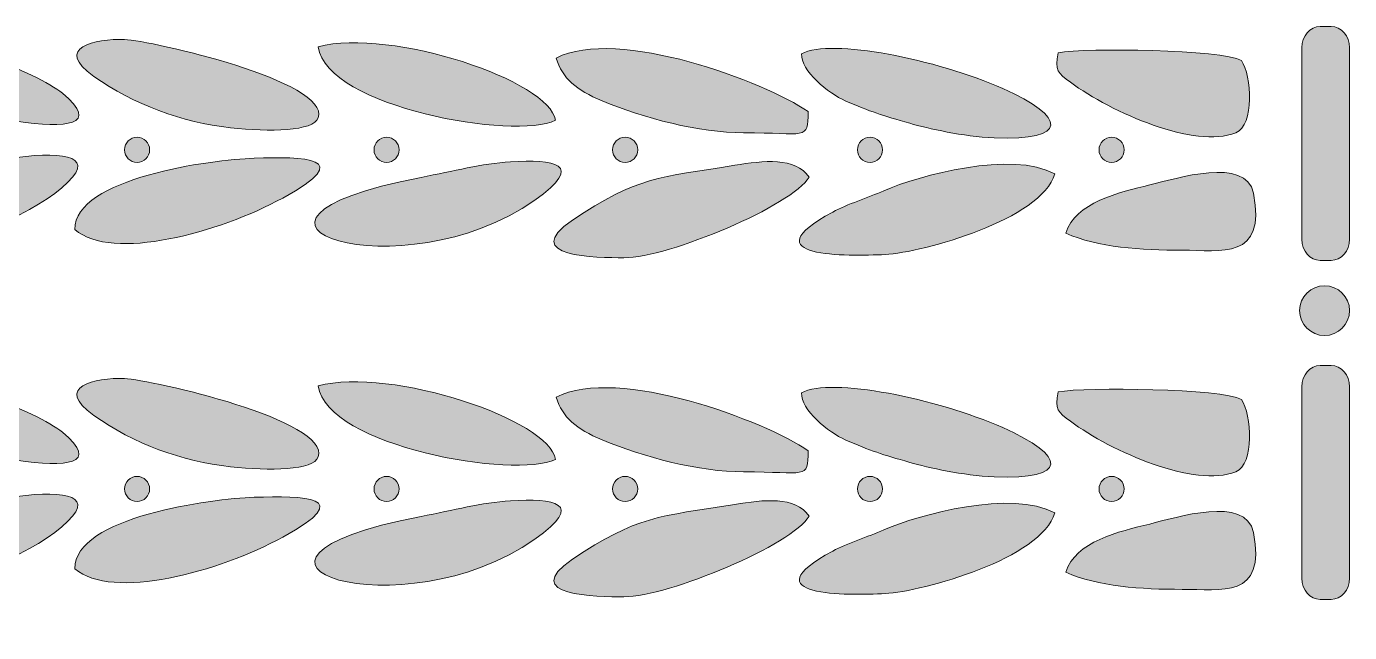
# Model space of a CAD drawing. Header units: inches. Extents: x -128 to 724, y -4 to 847.
# Drawn here: x 63.1 to 254.6, y 545.1 to 632.8 of the extents above; entities that cross this region are included whole.
import ezdxf

# ---------------------------------------------------------------- set-up
doc = ezdxf.new("R2010")
doc.units = ezdxf.units.IN
doc.header["$MEASUREMENT"] = 0
doc.layers.add('图层 1', color=7, linetype='Continuous')

# ---------------------------------------------------------------- blocks, each defined once
blk = doc.blocks.new('block 2')
at = {"layer": '图层 1', "true_color": 0xffffff}
h = blk.add_hatch(color=7, dxfattribs=at)
h.dxf.hatch_style = 2
edge = h.paths.add_edge_path()
edge.add_spline(control_points=[(68.33, 623.09), (64.64, 626.12), (51.19, 631.38), (42.36, 631.78), (31.56, 632.27), (37.84, 628.05), (42.35, 624.9), (47.91, 621.01), (79.6, 613.87), (68.33, 623.09)], knot_values=[0, 0, 0, 0, 1, 1, 1, 2, 2, 2, 3, 3, 3, 3], degree=3, periodic=1)
h = blk.add_hatch(color=7, dxfattribs=at)
h.dxf.hatch_style = 2
edge = h.paths.add_edge_path()
edge.add_spline(control_points=[(105.33, 629.83), (106.6, 621.04), (133.92, 616.28), (139.67, 619.19), (138.91, 624.87), (116.04, 632.59), (105.33, 629.83)], knot_values=[0, 0, 0, 0, 1, 1, 1, 2, 2, 2, 2], degree=3, periodic=1)
h = blk.add_hatch(color=7, dxfattribs=at)
h.dxf.hatch_style = 2
edge = h.paths.add_edge_path()
edge.add_spline(control_points=[(176.26, 620.44), (169.95, 624.77), (148.76, 632.76), (139.77, 628.2), (140.74, 625.21), (142.65, 623.61), (146.46, 622), (152.42, 619.5), (160.5, 617.38), (166.89, 617.39), (175.94, 617.4), (176.26, 616.16), (176.26, 620.44)], knot_values=[0, 0, 0, 0, 1, 1, 1, 2, 2, 2, 3, 3, 3, 4, 4, 4, 4], degree=3, periodic=1)
h = blk.add_hatch(color=7, dxfattribs=at)
h.dxf.hatch_style = 2
edge = h.paths.add_edge_path()
edge.add_spline(control_points=[(251.94, 632.76), (251.94, 632.76), (250.36, 632.76), (250.36, 632.76), (248.9, 632.76), (247.71, 631.39), (247.71, 629.7), (247.71, 629.7), (247.71, 601.99), (247.71, 601.99), (247.71, 600.3), (248.9, 598.92), (250.36, 598.92), (250.36, 598.92), (251.94, 598.92), (251.94, 598.92), (253.41, 598.92), (254.61, 600.3), (254.61, 601.99), (254.61, 601.99), (254.61, 629.7), (254.61, 629.7), (254.61, 631.39), (253.41, 632.76), (251.94, 632.76)], knot_values=[0, 0, 0, 0, 1, 1, 1, 2, 2, 2, 3, 3, 3, 4, 4, 4, 5, 5, 5, 6, 6, 6, 7, 7, 7, 8, 8, 8, 8], degree=3, periodic=1)
h = blk.add_hatch(color=7, dxfattribs=at)
h.dxf.hatch_style = 2
edge = h.paths.add_edge_path()
edge.add_spline(control_points=[(77.34, 630.88), (73.06, 631.04), (66.98, 629.69), (72.88, 625.54), (78.71, 621.44), (85.6, 618.9), (92.67, 618.12), (98.31, 617.5), (104.67, 617.59), (105.35, 619.54), (107.17, 624.83), (81.1, 630.74), (77.34, 630.88)], knot_values=[0, 0, 0, 0, 1, 1, 1, 2, 2, 2, 3, 3, 3, 4, 4, 4, 4], degree=3, periodic=1)
h = blk.add_hatch(color=7, dxfattribs=at)
h.dxf.hatch_style = 2
edge = h.paths.add_edge_path()
edge.add_spline(control_points=[(203.16, 616.65), (214.06, 616.17), (213.73, 619.66), (204.41, 623.78), (194.84, 628.02), (179.58, 631.12), (175.31, 628.81), (175.1, 626.39), (179.29, 623.03), (181.62, 622.01), (185.28, 620.42), (186.99, 619.89), (190.97, 618.75), (193.66, 617.97), (198.64, 616.86), (203.16, 616.65)], knot_values=[0, 0, 0, 0, 1, 1, 1, 2, 2, 2, 3, 3, 3, 4, 4, 4, 5, 5, 5, 5], degree=3, periodic=1)
h = blk.add_hatch(color=7, dxfattribs=at)
h.dxf.hatch_style = 2
edge = h.paths.add_edge_path()
edge.add_spline(control_points=[(238.14, 617.38), (240.87, 618.48), (240.46, 625.6), (238.97, 627.86), (236.18, 629.4), (216.42, 629.7), (212.45, 628.96), (211.98, 626.36), (212.35, 626.05), (214.21, 624.69), (220.19, 620.29), (232.22, 615), (238.14, 617.38)], knot_values=[0, 0, 0, 0, 1, 1, 1, 2, 2, 2, 3, 3, 3, 4, 4, 4, 4], degree=3, periodic=1)
h = blk.add_hatch(color=7, dxfattribs=at)
h.dxf.hatch_style = 2
edge = h.paths.add_edge_path()
edge.add_spline(control_points=[(45.19, 600.82), (52.57, 600.82), (63.18, 605.14), (68.25, 609.42), (78.97, 618.49), (49.31, 612.52), (40.75, 608.05), (30.43, 602.67), (38.17, 600.82), (45.19, 600.82)], knot_values=[0, 0, 0, 0, 1, 1, 1, 2, 2, 2, 3, 3, 3, 3], degree=3, periodic=1)
h = blk.add_hatch(color=7, dxfattribs=at)
h.dxf.hatch_style = 2
edge = h.paths.add_edge_path()
edge.add_spline(control_points=[(80.96, 614.92), (80.96, 615.92), (80.13, 616.73), (79.14, 616.73), (78.14, 616.73), (77.32, 615.92), (77.32, 614.92), (77.32, 613.91), (78.14, 613.09), (79.14, 613.09), (80.13, 613.09), (80.96, 613.91), (80.96, 614.92)], knot_values=[0, 0, 0, 0, 1, 1, 1, 2, 2, 2, 3, 3, 3, 4, 4, 4, 4], degree=3, periodic=1)
h = blk.add_hatch(color=7, dxfattribs=at)
h.dxf.hatch_style = 2
edge = h.paths.add_edge_path()
edge.add_spline(control_points=[(117.06, 614.92), (117.06, 615.92), (116.25, 616.73), (115.25, 616.73), (114.25, 616.73), (113.43, 615.92), (113.43, 614.92), (113.43, 613.91), (114.25, 613.09), (115.25, 613.09), (116.25, 613.09), (117.06, 613.91), (117.06, 614.92)], knot_values=[0, 0, 0, 0, 1, 1, 1, 2, 2, 2, 3, 3, 3, 4, 4, 4, 4], degree=3, periodic=1)
h = blk.add_hatch(color=7, dxfattribs=at)
h.dxf.hatch_style = 2
edge = h.paths.add_edge_path()
edge.add_spline(control_points=[(147.96, 614.92), (147.96, 613.91), (148.77, 613.09), (149.77, 613.09), (150.77, 613.09), (151.59, 613.91), (151.59, 614.92), (151.59, 615.92), (150.77, 616.73), (149.77, 616.73), (148.77, 616.73), (147.96, 615.92), (147.96, 614.92)], knot_values=[0, 0, 0, 0, 1, 1, 1, 2, 2, 2, 3, 3, 3, 4, 4, 4, 4], degree=3, periodic=1)
h = blk.add_hatch(color=7, dxfattribs=at)
h.dxf.hatch_style = 2
edge = h.paths.add_edge_path()
edge.add_spline(control_points=[(183.39, 614.92), (183.39, 613.91), (184.2, 613.09), (185.21, 613.09), (186.21, 613.09), (187.03, 613.91), (187.03, 614.92), (187.03, 615.92), (186.21, 616.73), (185.21, 616.73), (184.2, 616.73), (183.39, 615.92), (183.39, 614.92)], knot_values=[0, 0, 0, 0, 1, 1, 1, 2, 2, 2, 3, 3, 3, 4, 4, 4, 4], degree=3, periodic=1)
h = blk.add_hatch(color=7, dxfattribs=at)
h.dxf.hatch_style = 2
edge = h.paths.add_edge_path()
edge.add_spline(control_points=[(218.36, 614.92), (218.36, 613.91), (219.18, 613.09), (220.18, 613.09), (221.18, 613.09), (222, 613.91), (222, 614.92), (222, 615.92), (221.18, 616.73), (220.18, 616.73), (219.18, 616.73), (218.36, 615.92), (218.36, 614.92)], knot_values=[0, 0, 0, 0, 1, 1, 1, 2, 2, 2, 3, 3, 3, 4, 4, 4, 4], degree=3, periodic=1)
h = blk.add_hatch(color=7, dxfattribs=at)
h.dxf.hatch_style = 2
edge = h.paths.add_edge_path()
edge.add_spline(control_points=[(187.23, 609), (184.85, 607.97), (181.96, 607.07), (179.81, 605.91), (167.51, 599.3), (181.95, 599.5), (187.39, 599.77), (192.89, 600.06), (210.06, 604.84), (211.94, 611.43), (205.81, 614.88), (192.25, 611.19), (187.23, 609)], knot_values=[0, 0, 0, 0, 1, 1, 1, 2, 2, 2, 3, 3, 3, 4, 4, 4, 4], degree=3, periodic=1)
h = blk.add_hatch(color=7, dxfattribs=at)
h.dxf.hatch_style = 2
edge = h.paths.add_edge_path()
edge.add_spline(control_points=[(100.21, 607.93), (111.16, 613.91), (103.19, 613.93), (96.08, 613.7), (89.95, 613.5), (70.02, 610.85), (70.14, 603.37), (75.52, 598.68), (91.05, 602.93), (100.21, 607.93)], knot_values=[0, 0, 0, 0, 1, 1, 1, 2, 2, 2, 3, 3, 3, 3], degree=3, periodic=1)
h = blk.add_hatch(color=7, dxfattribs=at)
h.dxf.hatch_style = 2
edge = h.paths.add_edge_path()
edge.add_spline(control_points=[(133.2, 613.18), (128.96, 612.92), (125.03, 611.84), (120.25, 610.93), (85.6, 604.3), (117.62, 594.12), (136.71, 607.63), (144.22, 612.94), (139.37, 613.56), (133.2, 613.18)], knot_values=[0, 0, 0, 0, 1, 1, 1, 2, 2, 2, 3, 3, 3, 3], degree=3, periodic=1)
h = blk.add_hatch(color=7, dxfattribs=at)
h.dxf.hatch_style = 2
edge = h.paths.add_edge_path()
edge.add_spline(control_points=[(176.39, 610.96), (174.42, 613.93), (169.72, 613.33), (165.67, 612.68), (154.69, 610.92), (151.48, 611.02), (142.16, 604.74), (134.26, 599.39), (145.72, 599.3), (149.59, 599.3), (156.1, 599.3), (174.05, 606.89), (176.39, 610.96)], knot_values=[0, 0, 0, 0, 1, 1, 1, 2, 2, 2, 3, 3, 3, 4, 4, 4, 4], degree=3, periodic=1)
h = blk.add_hatch(color=7, dxfattribs=at)
h.dxf.hatch_style = 2
edge = h.paths.add_edge_path()
edge.add_spline(control_points=[(225.7, 609.83), (221.25, 608.76), (214.93, 607.31), (213.54, 602.85), (218.2, 600.81), (224.42, 600.37), (230.39, 600.39), (235.99, 600.41), (242.61, 598.88), (240.7, 608.63), (239.63, 614), (229.55, 610.76), (225.7, 609.83)], knot_values=[0, 0, 0, 0, 1, 1, 1, 2, 2, 2, 3, 3, 3, 4, 4, 4, 4], degree=3, periodic=1)
h = blk.add_hatch(color=7, dxfattribs=at)
h.dxf.hatch_style = 2
edge = h.paths.add_edge_path()
edge.add_spline(control_points=[(251, 595.25), (249.01, 595.25), (247.39, 593.63), (247.39, 591.65), (247.39, 589.66), (249.01, 588.04), (251, 588.04), (252.99, 588.04), (254.61, 589.66), (254.61, 591.65), (254.61, 593.63), (252.99, 595.25), (251, 595.25)], knot_values=[0, 0, 0, 0, 1, 1, 1, 2, 2, 2, 3, 3, 3, 4, 4, 4, 4], degree=3, periodic=1)
h = blk.add_hatch(color=7, dxfattribs=at)
h.dxf.hatch_style = 2
edge = h.paths.add_edge_path()
edge.add_spline(control_points=[(68.33, 574.04), (64.64, 577.05), (51.19, 582.31), (42.36, 582.72), (31.56, 583.21), (37.84, 578.99), (42.35, 575.84), (47.91, 571.95), (79.6, 564.81), (68.33, 574.04)], knot_values=[0, 0, 0, 0, 1, 1, 1, 2, 2, 2, 3, 3, 3, 3], degree=3, periodic=1)
h = blk.add_hatch(color=7, dxfattribs=at)
h.dxf.hatch_style = 2
edge = h.paths.add_edge_path()
edge.add_spline(control_points=[(139.67, 570.13), (138.91, 575.81), (116.04, 583.53), (105.33, 580.77), (106.6, 571.99), (133.92, 567.23), (139.67, 570.13)], knot_values=[0, 0, 0, 0, 1, 1, 1, 2, 2, 2, 2], degree=3, periodic=1)
h = blk.add_hatch(color=7, dxfattribs=at)
h.dxf.hatch_style = 2
edge = h.paths.add_edge_path()
edge.add_spline(control_points=[(139.77, 579.14), (140.74, 576.15), (142.65, 574.54), (146.46, 572.94), (152.42, 570.44), (160.5, 568.32), (166.89, 568.33), (175.94, 568.34), (176.26, 567.1), (176.26, 571.38), (169.95, 575.71), (148.76, 583.69), (139.77, 579.14)], knot_values=[0, 0, 0, 0, 1, 1, 1, 2, 2, 2, 3, 3, 3, 4, 4, 4, 4], degree=3, periodic=1)
h = blk.add_hatch(color=7, dxfattribs=at)
h.dxf.hatch_style = 2
edge = h.paths.add_edge_path()
edge.add_spline(control_points=[(251.94, 583.71), (251.94, 583.71), (250.36, 583.71), (250.36, 583.71), (248.9, 583.71), (247.71, 582.33), (247.71, 580.64), (247.71, 580.64), (247.71, 552.93), (247.71, 552.93), (247.71, 551.24), (248.9, 549.86), (250.36, 549.86), (250.36, 549.86), (251.94, 549.86), (251.94, 549.86), (253.41, 549.86), (254.61, 551.24), (254.61, 552.93), (254.61, 552.93), (254.61, 580.64), (254.61, 580.64), (254.61, 582.33), (253.41, 583.71), (251.94, 583.71)], knot_values=[0, 0, 0, 0, 1, 1, 1, 2, 2, 2, 3, 3, 3, 4, 4, 4, 5, 5, 5, 6, 6, 6, 7, 7, 7, 8, 8, 8, 8], degree=3, periodic=1)
h = blk.add_hatch(color=7, dxfattribs=at)
h.dxf.hatch_style = 2
edge = h.paths.add_edge_path()
edge.add_spline(control_points=[(105.35, 570.48), (107.17, 575.77), (81.1, 581.68), (77.34, 581.82), (73.06, 581.98), (66.98, 580.64), (72.88, 576.48), (78.71, 572.37), (85.6, 569.84), (92.67, 569.06), (98.31, 568.44), (104.67, 568.53), (105.35, 570.48)], knot_values=[0, 0, 0, 0, 1, 1, 1, 2, 2, 2, 3, 3, 3, 4, 4, 4, 4], degree=3, periodic=1)
h = blk.add_hatch(color=7, dxfattribs=at)
h.dxf.hatch_style = 2
edge = h.paths.add_edge_path()
edge.add_spline(control_points=[(203.16, 567.6), (214.06, 567.11), (213.73, 570.6), (204.41, 574.73), (194.84, 578.96), (179.58, 582.06), (175.31, 579.75), (175.1, 577.33), (179.29, 573.98), (181.62, 572.96), (185.28, 571.36), (186.99, 570.82), (190.97, 569.69), (193.66, 568.92), (198.64, 567.8), (203.16, 567.6)], knot_values=[0, 0, 0, 0, 1, 1, 1, 2, 2, 2, 3, 3, 3, 4, 4, 4, 5, 5, 5, 5], degree=3, periodic=1)
h = blk.add_hatch(color=7, dxfattribs=at)
h.dxf.hatch_style = 2
edge = h.paths.add_edge_path()
edge.add_spline(control_points=[(238.14, 568.33), (240.87, 569.43), (240.46, 576.55), (238.97, 578.81), (236.18, 580.35), (216.42, 580.64), (212.45, 579.89), (211.98, 577.3), (212.35, 576.99), (214.21, 575.63), (220.19, 571.24), (232.22, 565.94), (238.14, 568.33)], knot_values=[0, 0, 0, 0, 1, 1, 1, 2, 2, 2, 3, 3, 3, 4, 4, 4, 4], degree=3, periodic=1)
h = blk.add_hatch(color=7, dxfattribs=at)
h.dxf.hatch_style = 2
edge = h.paths.add_edge_path()
edge.add_spline(control_points=[(40.75, 558.99), (30.43, 553.62), (38.17, 551.76), (45.19, 551.76), (52.57, 551.76), (63.18, 556.08), (68.25, 560.36), (78.97, 569.44), (49.32, 563.47), (40.75, 558.99)], knot_values=[0, 0, 0, 0, 1, 1, 1, 2, 2, 2, 3, 3, 3, 3], degree=3, periodic=1)
h = blk.add_hatch(color=7, dxfattribs=at)
h.dxf.hatch_style = 2
edge = h.paths.add_edge_path()
edge.add_spline(control_points=[(77.32, 565.85), (77.32, 564.85), (78.14, 564.03), (79.14, 564.03), (80.13, 564.03), (80.96, 564.85), (80.96, 565.85), (80.96, 566.85), (80.13, 567.67), (79.14, 567.67), (78.14, 567.67), (77.32, 566.85), (77.32, 565.85)], knot_values=[0, 0, 0, 0, 1, 1, 1, 2, 2, 2, 3, 3, 3, 4, 4, 4, 4], degree=3, periodic=1)
h = blk.add_hatch(color=7, dxfattribs=at)
h.dxf.hatch_style = 2
edge = h.paths.add_edge_path()
edge.add_spline(control_points=[(113.43, 565.85), (113.43, 564.85), (114.25, 564.03), (115.25, 564.03), (116.25, 564.03), (117.06, 564.85), (117.06, 565.85), (117.06, 566.85), (116.25, 567.67), (115.25, 567.67), (114.25, 567.67), (113.43, 566.85), (113.43, 565.85)], knot_values=[0, 0, 0, 0, 1, 1, 1, 2, 2, 2, 3, 3, 3, 4, 4, 4, 4], degree=3, periodic=1)
h = blk.add_hatch(color=7, dxfattribs=at)
h.dxf.hatch_style = 2
edge = h.paths.add_edge_path()
edge.add_spline(control_points=[(147.96, 565.85), (147.96, 564.85), (148.77, 564.03), (149.77, 564.03), (150.77, 564.03), (151.59, 564.85), (151.59, 565.85), (151.59, 566.85), (150.77, 567.67), (149.77, 567.67), (148.77, 567.67), (147.96, 566.85), (147.96, 565.85)], knot_values=[0, 0, 0, 0, 1, 1, 1, 2, 2, 2, 3, 3, 3, 4, 4, 4, 4], degree=3, periodic=1)
h = blk.add_hatch(color=7, dxfattribs=at)
h.dxf.hatch_style = 2
edge = h.paths.add_edge_path()
edge.add_spline(control_points=[(183.39, 565.85), (183.39, 564.85), (184.2, 564.03), (185.21, 564.03), (186.21, 564.03), (187.03, 564.85), (187.03, 565.85), (187.03, 566.85), (186.21, 567.67), (185.21, 567.67), (184.2, 567.67), (183.39, 566.85), (183.39, 565.85)], knot_values=[0, 0, 0, 0, 1, 1, 1, 2, 2, 2, 3, 3, 3, 4, 4, 4, 4], degree=3, periodic=1)
h = blk.add_hatch(color=7, dxfattribs=at)
h.dxf.hatch_style = 2
edge = h.paths.add_edge_path()
edge.add_spline(control_points=[(218.36, 565.85), (218.36, 564.85), (219.18, 564.03), (220.18, 564.03), (221.18, 564.03), (222, 564.85), (222, 565.85), (222, 566.85), (221.18, 567.67), (220.18, 567.67), (219.18, 567.67), (218.36, 566.85), (218.36, 565.85)], knot_values=[0, 0, 0, 0, 1, 1, 1, 2, 2, 2, 3, 3, 3, 4, 4, 4, 4], degree=3, periodic=1)
h = blk.add_hatch(color=7, dxfattribs=at)
h.dxf.hatch_style = 2
edge = h.paths.add_edge_path()
edge.add_spline(control_points=[(96.08, 564.64), (89.95, 564.44), (70.02, 561.79), (70.14, 554.31), (75.52, 549.62), (91.05, 553.86), (100.21, 558.87), (111.16, 564.85), (103.19, 564.86), (96.08, 564.64)], knot_values=[0, 0, 0, 0, 1, 1, 1, 2, 2, 2, 3, 3, 3, 3], degree=3, periodic=1)
h = blk.add_hatch(color=7, dxfattribs=at)
h.dxf.hatch_style = 2
edge = h.paths.add_edge_path()
edge.add_spline(control_points=[(176.39, 561.9), (174.42, 564.87), (169.72, 564.27), (165.67, 563.62), (154.69, 561.86), (151.48, 561.97), (142.16, 555.68), (134.26, 550.33), (145.72, 550.24), (149.59, 550.24), (156.1, 550.24), (174.05, 557.83), (176.39, 561.9)], knot_values=[0, 0, 0, 0, 1, 1, 1, 2, 2, 2, 3, 3, 3, 4, 4, 4, 4], degree=3, periodic=1)
h = blk.add_hatch(color=7, dxfattribs=at)
h.dxf.hatch_style = 2
edge = h.paths.add_edge_path()
edge.add_spline(control_points=[(187.23, 559.94), (184.85, 558.9), (181.96, 558.01), (179.81, 556.86), (167.51, 550.24), (181.95, 550.43), (187.39, 550.71), (192.89, 551), (210.06, 555.78), (211.94, 562.38), (205.81, 565.82), (192.25, 562.13), (187.23, 559.94)], knot_values=[0, 0, 0, 0, 1, 1, 1, 2, 2, 2, 3, 3, 3, 4, 4, 4, 4], degree=3, periodic=1)
h = blk.add_hatch(color=7, dxfattribs=at)
h.dxf.hatch_style = 2
edge = h.paths.add_edge_path()
edge.add_spline(control_points=[(225.7, 560.77), (221.25, 559.7), (214.93, 558.25), (213.54, 553.79), (218.2, 551.75), (224.42, 551.3), (230.39, 551.32), (235.99, 551.35), (242.61, 549.82), (240.7, 559.56), (239.63, 564.95), (229.55, 561.71), (225.7, 560.77)], knot_values=[0, 0, 0, 0, 1, 1, 1, 2, 2, 2, 3, 3, 3, 4, 4, 4, 4], degree=3, periodic=1)
h = blk.add_hatch(color=7, dxfattribs=at)
h.dxf.hatch_style = 2
edge = h.paths.add_edge_path()
edge.add_spline(control_points=[(133.2, 564.12), (128.96, 563.87), (125.03, 562.78), (120.25, 561.87), (85.6, 555.23), (117.62, 545.07), (136.71, 558.57), (144.22, 563.87), (139.37, 564.5), (133.2, 564.12)], knot_values=[0, 0, 0, 0, 1, 1, 1, 2, 2, 2, 3, 3, 3, 3], degree=3, periodic=1)
at = {"layer": '图层 1', "lineweight": 0}
for points, knots in [([(68.33, 623.09), (64.64, 626.12), (51.19, 631.38), (42.36, 631.78), (31.56, 632.27), (37.84, 628.05), (42.35, 624.9), (47.91, 621.01), (79.6, 613.87), (68.33, 623.09)], [0, 0, 0, 0, 1, 1, 1, 2, 2, 2, 3, 3, 3, 3]), ([(105.33, 629.83), (106.6, 621.04), (133.92, 616.28), (139.67, 619.19), (138.91, 624.87), (116.04, 632.59), (105.33, 629.83)], [0, 0, 0, 0, 1, 1, 1, 2, 2, 2, 2]), ([(176.26, 620.44), (169.95, 624.77), (148.76, 632.76), (139.77, 628.2), (140.74, 625.21), (142.65, 623.61), (146.46, 622), (152.42, 619.5), (160.5, 617.38), (166.89, 617.39), (175.94, 617.4), (176.26, 616.16), (176.26, 620.44)], [0, 0, 0, 0, 1, 1, 1, 2, 2, 2, 3, 3, 3, 4, 4, 4, 4]), ([(251.94, 632.76), (251.94, 632.76), (250.36, 632.76), (250.36, 632.76), (248.9, 632.76), (247.71, 631.39), (247.71, 629.7), (247.71, 629.7), (247.71, 601.99), (247.71, 601.99), (247.71, 600.3), (248.9, 598.92), (250.36, 598.92), (250.36, 598.92), (251.94, 598.92), (251.94, 598.92), (253.41, 598.92), (254.61, 600.3), (254.61, 601.99), (254.61, 601.99), (254.61, 629.7), (254.61, 629.7), (254.61, 631.39), (253.41, 632.76), (251.94, 632.76)], [0, 0, 0, 0, 1, 1, 1, 2, 2, 2, 3, 3, 3, 4, 4, 4, 5, 5, 5, 6, 6, 6, 7, 7, 7, 8, 8, 8, 8]), ([(77.34, 630.88), (73.06, 631.04), (66.98, 629.69), (72.88, 625.54), (78.71, 621.44), (85.6, 618.9), (92.67, 618.12), (98.31, 617.5), (104.67, 617.59), (105.35, 619.54), (107.17, 624.83), (81.1, 630.74), (77.34, 630.88)], [0, 0, 0, 0, 1, 1, 1, 2, 2, 2, 3, 3, 3, 4, 4, 4, 4]), ([(203.16, 616.65), (214.06, 616.17), (213.73, 619.66), (204.41, 623.78), (194.84, 628.02), (179.58, 631.12), (175.31, 628.81), (175.1, 626.39), (179.29, 623.03), (181.62, 622.01), (185.28, 620.42), (186.99, 619.89), (190.97, 618.75), (193.66, 617.97), (198.64, 616.86), (203.16, 616.65)], [0, 0, 0, 0, 1, 1, 1, 2, 2, 2, 3, 3, 3, 4, 4, 4, 5, 5, 5, 5]), ([(238.14, 617.38), (240.87, 618.48), (240.46, 625.6), (238.97, 627.86), (236.18, 629.4), (216.42, 629.7), (212.45, 628.96), (211.98, 626.36), (212.35, 626.05), (214.21, 624.69), (220.19, 620.29), (232.22, 615), (238.14, 617.38)], [0, 0, 0, 0, 1, 1, 1, 2, 2, 2, 3, 3, 3, 4, 4, 4, 4]), ([(45.19, 600.82), (52.57, 600.82), (63.18, 605.14), (68.25, 609.42), (78.97, 618.49), (49.31, 612.52), (40.75, 608.05), (30.43, 602.67), (38.17, 600.82), (45.19, 600.82)], [0, 0, 0, 0, 1, 1, 1, 2, 2, 2, 3, 3, 3, 3]), ([(80.96, 614.92), (80.96, 615.92), (80.13, 616.73), (79.14, 616.73), (78.14, 616.73), (77.32, 615.92), (77.32, 614.92), (77.32, 613.91), (78.14, 613.09), (79.14, 613.09), (80.13, 613.09), (80.96, 613.91), (80.96, 614.92)], [0, 0, 0, 0, 1, 1, 1, 2, 2, 2, 3, 3, 3, 4, 4, 4, 4]), ([(117.06, 614.92), (117.06, 615.92), (116.25, 616.73), (115.25, 616.73), (114.25, 616.73), (113.43, 615.92), (113.43, 614.92), (113.43, 613.91), (114.25, 613.09), (115.25, 613.09), (116.25, 613.09), (117.06, 613.91), (117.06, 614.92)], [0, 0, 0, 0, 1, 1, 1, 2, 2, 2, 3, 3, 3, 4, 4, 4, 4]), ([(147.96, 614.92), (147.96, 613.91), (148.77, 613.09), (149.77, 613.09), (150.77, 613.09), (151.59, 613.91), (151.59, 614.92), (151.59, 615.92), (150.77, 616.73), (149.77, 616.73), (148.77, 616.73), (147.96, 615.92), (147.96, 614.92)], [0, 0, 0, 0, 1, 1, 1, 2, 2, 2, 3, 3, 3, 4, 4, 4, 4]), ([(183.39, 614.92), (183.39, 613.91), (184.2, 613.09), (185.21, 613.09), (186.21, 613.09), (187.03, 613.91), (187.03, 614.92), (187.03, 615.92), (186.21, 616.73), (185.21, 616.73), (184.2, 616.73), (183.39, 615.92), (183.39, 614.92)], [0, 0, 0, 0, 1, 1, 1, 2, 2, 2, 3, 3, 3, 4, 4, 4, 4]), ([(218.36, 614.92), (218.36, 613.91), (219.18, 613.09), (220.18, 613.09), (221.18, 613.09), (222, 613.91), (222, 614.92), (222, 615.92), (221.18, 616.73), (220.18, 616.73), (219.18, 616.73), (218.36, 615.92), (218.36, 614.92)], [0, 0, 0, 0, 1, 1, 1, 2, 2, 2, 3, 3, 3, 4, 4, 4, 4]), ([(187.23, 609), (184.85, 607.97), (181.96, 607.07), (179.81, 605.91), (167.51, 599.3), (181.95, 599.5), (187.39, 599.77), (192.89, 600.06), (210.06, 604.84), (211.94, 611.43), (205.81, 614.88), (192.25, 611.19), (187.23, 609)], [0, 0, 0, 0, 1, 1, 1, 2, 2, 2, 3, 3, 3, 4, 4, 4, 4]), ([(100.21, 607.93), (111.16, 613.91), (103.19, 613.93), (96.08, 613.7), (89.95, 613.5), (70.02, 610.85), (70.14, 603.37), (75.52, 598.68), (91.05, 602.93), (100.21, 607.93)], [0, 0, 0, 0, 1, 1, 1, 2, 2, 2, 3, 3, 3, 3]), ([(133.2, 613.18), (128.96, 612.92), (125.03, 611.84), (120.25, 610.93), (85.6, 604.3), (117.62, 594.12), (136.71, 607.63), (144.22, 612.94), (139.37, 613.56), (133.2, 613.18)], [0, 0, 0, 0, 1, 1, 1, 2, 2, 2, 3, 3, 3, 3]), ([(176.39, 610.96), (174.42, 613.93), (169.72, 613.33), (165.67, 612.68), (154.69, 610.92), (151.48, 611.02), (142.16, 604.74), (134.26, 599.39), (145.72, 599.3), (149.59, 599.3), (156.1, 599.3), (174.05, 606.89), (176.39, 610.96)], [0, 0, 0, 0, 1, 1, 1, 2, 2, 2, 3, 3, 3, 4, 4, 4, 4]), ([(225.7, 609.83), (221.25, 608.76), (214.93, 607.31), (213.54, 602.85), (218.2, 600.81), (224.42, 600.37), (230.39, 600.39), (235.99, 600.41), (242.61, 598.88), (240.7, 608.63), (239.63, 614), (229.55, 610.76), (225.7, 609.83)], [0, 0, 0, 0, 1, 1, 1, 2, 2, 2, 3, 3, 3, 4, 4, 4, 4]), ([(251, 595.25), (249.01, 595.25), (247.39, 593.63), (247.39, 591.65), (247.39, 589.66), (249.01, 588.04), (251, 588.04), (252.99, 588.04), (254.61, 589.66), (254.61, 591.65), (254.61, 593.63), (252.99, 595.25), (251, 595.25)], [0, 0, 0, 0, 1, 1, 1, 2, 2, 2, 3, 3, 3, 4, 4, 4, 4]), ([(68.33, 574.04), (64.64, 577.05), (51.19, 582.31), (42.36, 582.72), (31.56, 583.21), (37.84, 578.99), (42.35, 575.84), (47.91, 571.95), (79.6, 564.81), (68.33, 574.04)], [0, 0, 0, 0, 1, 1, 1, 2, 2, 2, 3, 3, 3, 3]), ([(139.67, 570.13), (138.91, 575.81), (116.04, 583.53), (105.33, 580.77), (106.6, 571.99), (133.92, 567.23), (139.67, 570.13)], [0, 0, 0, 0, 1, 1, 1, 2, 2, 2, 2]), ([(139.77, 579.14), (140.74, 576.15), (142.65, 574.54), (146.46, 572.94), (152.42, 570.44), (160.5, 568.32), (166.89, 568.33), (175.94, 568.34), (176.26, 567.1), (176.26, 571.38), (169.95, 575.71), (148.76, 583.69), (139.77, 579.14)], [0, 0, 0, 0, 1, 1, 1, 2, 2, 2, 3, 3, 3, 4, 4, 4, 4]), ([(251.94, 583.71), (251.94, 583.71), (250.36, 583.71), (250.36, 583.71), (248.9, 583.71), (247.71, 582.33), (247.71, 580.64), (247.71, 580.64), (247.71, 552.93), (247.71, 552.93), (247.71, 551.24), (248.9, 549.86), (250.36, 549.86), (250.36, 549.86), (251.94, 549.86), (251.94, 549.86), (253.41, 549.86), (254.61, 551.24), (254.61, 552.93), (254.61, 552.93), (254.61, 580.64), (254.61, 580.64), (254.61, 582.33), (253.41, 583.71), (251.94, 583.71)], [0, 0, 0, 0, 1, 1, 1, 2, 2, 2, 3, 3, 3, 4, 4, 4, 5, 5, 5, 6, 6, 6, 7, 7, 7, 8, 8, 8, 8]), ([(105.35, 570.48), (107.17, 575.77), (81.1, 581.68), (77.34, 581.82), (73.06, 581.98), (66.98, 580.64), (72.88, 576.48), (78.71, 572.37), (85.6, 569.84), (92.67, 569.06), (98.31, 568.44), (104.67, 568.53), (105.35, 570.48)], [0, 0, 0, 0, 1, 1, 1, 2, 2, 2, 3, 3, 3, 4, 4, 4, 4]), ([(203.16, 567.6), (214.06, 567.11), (213.73, 570.6), (204.41, 574.73), (194.84, 578.96), (179.58, 582.06), (175.31, 579.75), (175.1, 577.33), (179.29, 573.98), (181.62, 572.96), (185.28, 571.36), (186.99, 570.82), (190.97, 569.69), (193.66, 568.92), (198.64, 567.8), (203.16, 567.6)], [0, 0, 0, 0, 1, 1, 1, 2, 2, 2, 3, 3, 3, 4, 4, 4, 5, 5, 5, 5]), ([(238.14, 568.33), (240.87, 569.43), (240.46, 576.55), (238.97, 578.81), (236.18, 580.35), (216.42, 580.64), (212.45, 579.89), (211.98, 577.3), (212.35, 576.99), (214.21, 575.63), (220.19, 571.24), (232.22, 565.94), (238.14, 568.33)], [0, 0, 0, 0, 1, 1, 1, 2, 2, 2, 3, 3, 3, 4, 4, 4, 4]), ([(40.75, 558.99), (30.43, 553.62), (38.17, 551.76), (45.19, 551.76), (52.57, 551.76), (63.18, 556.08), (68.25, 560.36), (78.97, 569.44), (49.32, 563.47), (40.75, 558.99)], [0, 0, 0, 0, 1, 1, 1, 2, 2, 2, 3, 3, 3, 3]), ([(77.32, 565.85), (77.32, 564.85), (78.14, 564.03), (79.14, 564.03), (80.13, 564.03), (80.96, 564.85), (80.96, 565.85), (80.96, 566.85), (80.13, 567.67), (79.14, 567.67), (78.14, 567.67), (77.32, 566.85), (77.32, 565.85)], [0, 0, 0, 0, 1, 1, 1, 2, 2, 2, 3, 3, 3, 4, 4, 4, 4]), ([(113.43, 565.85), (113.43, 564.85), (114.25, 564.03), (115.25, 564.03), (116.25, 564.03), (117.06, 564.85), (117.06, 565.85), (117.06, 566.85), (116.25, 567.67), (115.25, 567.67), (114.25, 567.67), (113.43, 566.85), (113.43, 565.85)], [0, 0, 0, 0, 1, 1, 1, 2, 2, 2, 3, 3, 3, 4, 4, 4, 4]), ([(147.96, 565.85), (147.96, 564.85), (148.77, 564.03), (149.77, 564.03), (150.77, 564.03), (151.59, 564.85), (151.59, 565.85), (151.59, 566.85), (150.77, 567.67), (149.77, 567.67), (148.77, 567.67), (147.96, 566.85), (147.96, 565.85)], [0, 0, 0, 0, 1, 1, 1, 2, 2, 2, 3, 3, 3, 4, 4, 4, 4]), ([(183.39, 565.85), (183.39, 564.85), (184.2, 564.03), (185.21, 564.03), (186.21, 564.03), (187.03, 564.85), (187.03, 565.85), (187.03, 566.85), (186.21, 567.67), (185.21, 567.67), (184.2, 567.67), (183.39, 566.85), (183.39, 565.85)], [0, 0, 0, 0, 1, 1, 1, 2, 2, 2, 3, 3, 3, 4, 4, 4, 4]), ([(218.36, 565.85), (218.36, 564.85), (219.18, 564.03), (220.18, 564.03), (221.18, 564.03), (222, 564.85), (222, 565.85), (222, 566.85), (221.18, 567.67), (220.18, 567.67), (219.18, 567.67), (218.36, 566.85), (218.36, 565.85)], [0, 0, 0, 0, 1, 1, 1, 2, 2, 2, 3, 3, 3, 4, 4, 4, 4]), ([(96.08, 564.64), (89.95, 564.44), (70.02, 561.79), (70.14, 554.31), (75.52, 549.62), (91.05, 553.86), (100.21, 558.87), (111.16, 564.85), (103.19, 564.86), (96.08, 564.64)], [0, 0, 0, 0, 1, 1, 1, 2, 2, 2, 3, 3, 3, 3]), ([(176.39, 561.9), (174.42, 564.87), (169.72, 564.27), (165.67, 563.62), (154.69, 561.86), (151.48, 561.97), (142.16, 555.68), (134.26, 550.33), (145.72, 550.24), (149.59, 550.24), (156.1, 550.24), (174.05, 557.83), (176.39, 561.9)], [0, 0, 0, 0, 1, 1, 1, 2, 2, 2, 3, 3, 3, 4, 4, 4, 4]), ([(187.23, 559.94), (184.85, 558.9), (181.96, 558.01), (179.81, 556.86), (167.51, 550.24), (181.95, 550.43), (187.39, 550.71), (192.89, 551), (210.06, 555.78), (211.94, 562.38), (205.81, 565.82), (192.25, 562.13), (187.23, 559.94)], [0, 0, 0, 0, 1, 1, 1, 2, 2, 2, 3, 3, 3, 4, 4, 4, 4]), ([(225.7, 560.77), (221.25, 559.7), (214.93, 558.25), (213.54, 553.79), (218.2, 551.75), (224.42, 551.3), (230.39, 551.32), (235.99, 551.35), (242.61, 549.82), (240.7, 559.56), (239.63, 564.95), (229.55, 561.71), (225.7, 560.77)], [0, 0, 0, 0, 1, 1, 1, 2, 2, 2, 3, 3, 3, 4, 4, 4, 4]), ([(133.2, 564.12), (128.96, 563.87), (125.03, 562.78), (120.25, 561.87), (85.6, 555.23), (117.62, 545.07), (136.71, 558.57), (144.22, 563.87), (139.37, 564.5), (133.2, 564.12)], [0, 0, 0, 0, 1, 1, 1, 2, 2, 2, 3, 3, 3, 3])]:
    blk.add_open_spline(points, degree=3, knots=knots, dxfattribs=at)

msp = doc.modelspace()

# ---------------------------------------------------------------- block references
at = {"layer": '图层 1'}
msp.add_blockref('block 2', (0, 0), dxfattribs=at)

doc.saveas('drawing.dxf')
